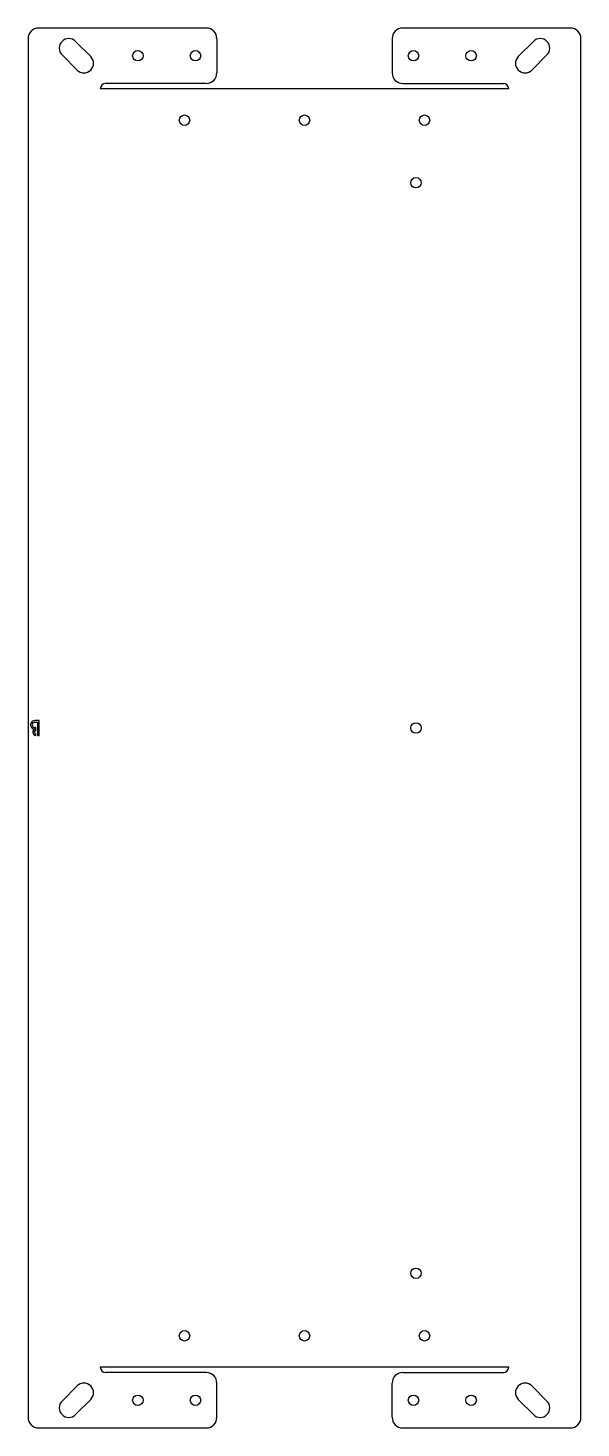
# Model space of a CAD drawing. Header units: millimetres. Extents: x -129 to 129, y -328 to 328.
import ezdxf

# ---------------------------------------------------------------- set-up
doc = ezdxf.new("R2010")
doc.units = ezdxf.units.MM

msp = doc.modelspace()

# ---------------------------------------------------------------- linework, layer by layer
at = {"color": 7, "linetype": 'Continuous', "lineweight": 25}
for p, q in [((-129.48, 323), (-129.48, -323)), ((-46.04, 328), (-124.48, 328)), ((-100.12, 314.65), (-107.19, 321.72)), ((-41.04, 323), (-41.04, 307)), ((41.04, 323), (41.04, 307)), ((124.48, 328), (46.04, 328)), ((100.12, 314.65), (107.19, 321.72)), ((129.48, -323), (129.48, 323)), ((-113.56, 315.35), (-106.49, 308.28)), ((113.56, 315.35), (106.49, 308.28)), ((-46.04, 302), (-93.14, 302)), ((46.04, 302), (93.14, 302)), ((95.64, 299.5), (-95.64, 299.5)), ((-124.28, 3.5), (-126.28, 3.5)), ((-126.28, 2.75), (-125.03, 2.75)), ((-125.78, 0.21), (-126.28, 0.21)), ((-125.78, -1.25), (-125.78, 0.21)), ((-125.03, 2.75), (-125.03, -3.5)), ((-124.28, -3.5), (-124.28, 3.5)), ((-125.78, -3.5), (-125.78, -2.75)), ((-125.03, -3.5), (-124.28, -3.5)), ((95.64, -299.5), (-95.64, -299.5)), ((-106.49, -308.28), (-113.56, -315.35)), ((-46.04, -302), (-93.14, -302)), ((-41.04, -323), (-41.04, -307)), ((41.04, -323), (41.04, -307)), ((46.04, -302), (93.14, -302)), ((106.49, -308.28), (113.56, -315.35)), ((-107.19, -321.72), (-100.12, -314.65)), ((107.19, -321.72), (100.12, -314.65)), ((-124.48, -328), (-46.04, -328)), ((46.04, -328), (124.48, -328))]:
    msp.add_line(p, q, dxfattribs=at)
for centre in [(-78.04, 315), (-51.04, 315), (51.04, 315), (78.04, 315), (-56.2, 284.8), (0, 284.8), (56.2, 284.8), (52.2, 255.5), (52.2, 0), (52.2, -255.5), (-56.2, -284.8), (0, -284.8), (56.2, -284.8), (-78.04, -315), (-51.04, -315), (51.04, -315), (78.04, -315)]:
    msp.add_circle(centre, 2.45, dxfattribs=at)
for centre, radius, start, end in [((-124.48, 323), 5, 90, 180), ((-110.38, 318.54), 4.5, 45, 225), ((-46.04, 323), 5, 0, 90), ((46.04, 323), 5, 90, 180), ((110.38, 318.54), 4.5, 315, 135), ((124.48, 323), 5, 0, 90), ((-103.3, 311.46), 4.5, 225, 45), ((103.3, 311.46), 4.5, 135, 315), ((-93.14, 299.5), 2.5, 90, 180), ((-46.04, 307), 5, 270, 0), ((46.04, 307), 5, 180, 270), ((93.14, 299.5), 2.5, 0, 90), ((-126.28, 1.48), 2.02, 90, 278.17123), ((-126.28, 1.48), 1.27, 90, 270), ((-125.78, -2), 1.5, 98.17123, 270), ((-125.78, -2), 0.75, 90, 270), ((-93.14, -299.5), 2.5, 180, 270), ((93.14, -299.5), 2.5, 270, 0), ((-103.3, -311.46), 4.5, 315, 135), ((-46.04, -307), 5, 0, 90), ((46.04, -307), 5, 90, 180), ((103.3, -311.46), 4.5, 45, 225), ((-110.38, -318.54), 4.5, 135, 315), ((110.38, -318.54), 4.5, 225, 45), ((-124.48, -323), 5, 180, 270), ((-46.04, -323), 5, 270, 0), ((46.04, -323), 5, 180, 270), ((124.48, -323), 5, 270, 0)]:
    msp.add_arc(centre, radius, start, end, dxfattribs=at)

doc.saveas('drawing.dxf')
